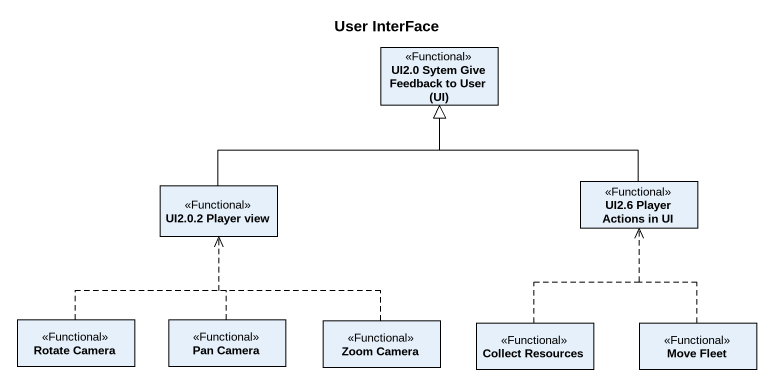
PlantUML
@startuml
title User InterFace
hide circle
hide empty members
class "UI2.0 Sytem Give Feedback to User (UI)" as UI2_0_Sytem_Give_Feedback <<Functional>>
class "UI2.0.2 Player view" as UI2_0_2_Player_view <<Functional>>
class "UI2.6 Player Actions in UI" as UI2_6_Player_Actions_in_UI <<Functional>>
class "Rotate Camera" as Rotate_Camera <<Functional>>
class "Pan Camera" as Pan_Camera <<Functional>>
class "Zoom Camera" as Zoom_Camera <<Functional>>
class "Collect Resources" as Collect_Resources <<Functional>>
class "Move Fleet" as Move_Fleet <<Functional>>
UI2_0_2_Player_view -up-|> UI2_0_Sytem_Give_Feedback
UI2_6_Player_Actions_in_UI -up-|> UI2_0_Sytem_Give_Feedback
Rotate_Camera .up.> UI2_0_2_Player_view
Pan_Camera .up.> UI2_0_2_Player_view
Zoom_Camera .up.> UI2_0_2_Player_view
Collect_Resources .up.> UI2_6_Player_Actions_in_UI
Move_Fleet .up.> UI2_6_Player_Actions_in_UI
@enduml
